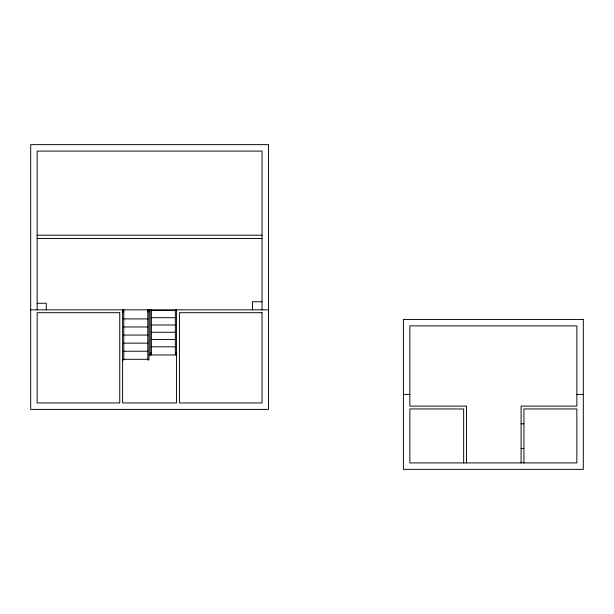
<?xml version="1.0" encoding="UTF-8"?>
<svg xmlns="http://www.w3.org/2000/svg" width="614" height="614" viewBox="0 0 614 614"><rect width="100%" height="100%" fill="white"/><g stroke="black" fill="none" stroke-linecap="round" stroke-linejoin="round"><path stroke-width="0.92" d="M37.147 235.193L262.024 235.193M37.147 238.485L262.024 238.485M262.024 301.75L252.431 301.75L252.431 309.847M37.147 303.255L46.288 303.255L46.288 309.847M30.7 309.847L268.471 309.847M151.382 310.431L175.374 310.431M122.6 311.774L123.798 311.774M147.79 311.774L148.987 311.774M151.382 317.707L175.374 317.707M123.798 318.896L147.79 318.896M151.382 324.99L175.374 324.99M123.798 326.978L147.79 326.978M151.382 332.266L175.374 332.266M123.798 335.06L147.79 335.06M151.382 339.542L175.374 339.542M123.798 343.142L147.79 343.142M151.382 346.826L175.374 346.826M123.798 351.216L147.79 351.216M150.184 353.242L151.382 353.242M175.374 353.242L176.571 353.242M149.11 354.976L176.571 354.976M123.798 359.297L147.79 359.297M122.6 359.942L123.798 359.942L123.798 309.847M403.398 394.403L409.845 394.403M576.853 394.403L583.3 394.403M521.086 423.783L523.934 423.783M521.086 448.527L523.934 448.527M523.934 462.918L523.934 408.947L576.853 408.947L576.853 462.918L409.845 462.918L409.845 408.947L463.662 408.947L463.662 462.918M521.086 462.918L521.086 406.1L576.853 406.1L576.853 325.888L409.845 325.888L409.845 406.1L466.517 406.1L466.517 462.918M262.024 309.847L262.024 151.082L37.147 151.082L37.147 309.847M176.571 309.847L176.571 402.945L122.6 402.945L122.6 309.847M175.374 309.847L175.374 354.976M151.382 309.847L151.382 354.976M150.184 309.847L150.184 354.976M148.987 309.847L148.987 359.942L147.79 359.942L147.79 309.847M268.471 144.635L30.7 144.635L30.7 409.392L268.471 409.392L268.471 144.635M119.753 312.695L37.147 312.695L37.147 402.945L119.753 402.945L119.753 312.695M262.024 312.695L179.418 312.695L179.418 402.945L262.024 402.945L262.024 312.695M583.3 319.441L403.398 319.441L403.398 469.365L583.3 469.365L583.3 319.441"/></g></svg>
